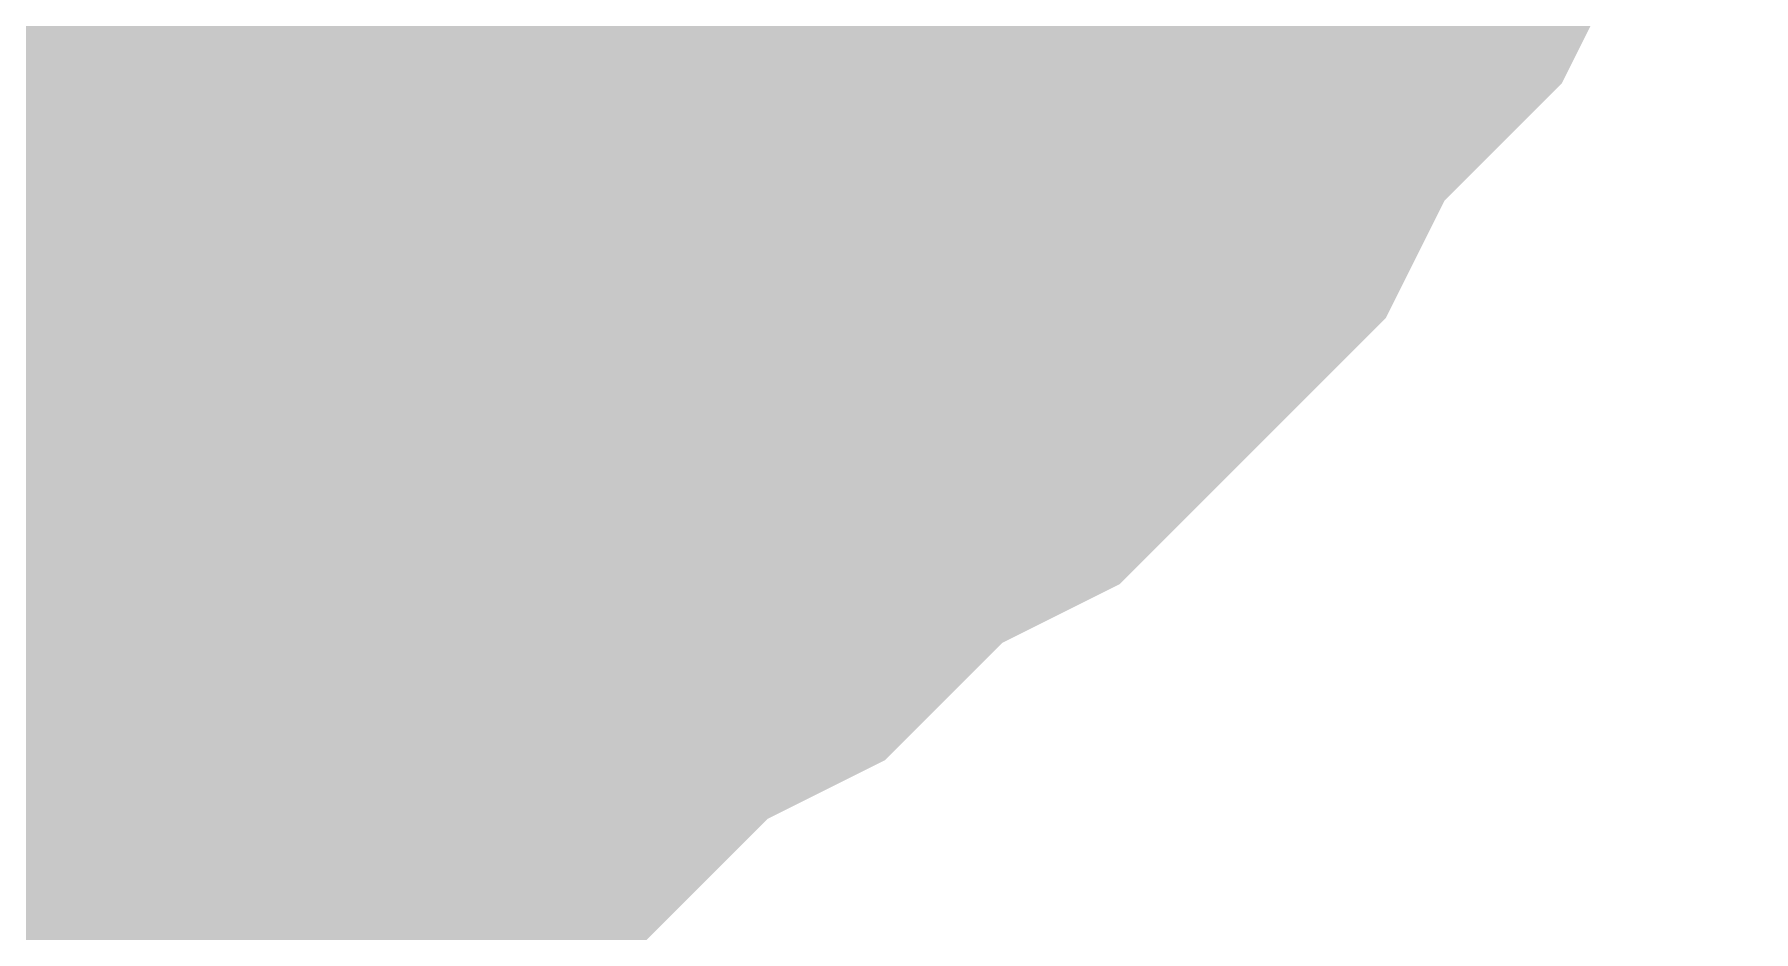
# Model space of a CAD drawing. Header units: inches. Extents: x 0 to 841, y 0 to 594.
# Drawn here: x 260.184 to 260.842, y 61.641 to 61.985 of the extents above; entities that cross this region are included whole.
import ezdxf

# ---------------------------------------------------------------- set-up
doc = ezdxf.new("R2010")
doc.units = ezdxf.units.IN
doc.layers.add('Sheet', color=255, linetype='Continuous')

msp = doc.modelspace()

# ---------------------------------------------------------------- linework, layer by layer
at = {"layer": 'Sheet'}
for points in [[(260.0165, 57.49546, 0.7493, 0.7493, 0), (260.0165, 62.4814, 0.7493, 0.7493, 0)], [(260.71269, 62.16697, 0.29972, 0.29972, 0), (260.69024, 62.12205, 0.29972, 0.29972, 0), (260.66778, 62.09959, 0.29972, 0.29972, 0), (260.64532, 62.05467, 0.29972, 0.29972, 0), (260.62286, 62.03221, 0.29972, 0.29972, 0), (260.60041, 62.00976, 0.29972, 0.29972, 0), (260.57795, 61.96484, 0.29972, 0.29972, 0), (260.55549, 61.94238, 0.29972, 0.29972, 0), (260.53303, 61.91992, 0.29972, 0.29972, 0), (260.51057, 61.89746, 0.29972, 0.29972, 0), (260.46566, 61.875, 0.29972, 0.29972, 0), (260.4432, 61.85254, 0.29972, 0.29972, 0), (260.42074, 61.83008, 0.29972, 0.29972, 0), (260.37583, 61.80762, 0.29972, 0.29972, 0), (260.35337, 61.78516, 0.29972, 0.29972, 0), (260.30845, 61.78516, 0.29972, 0.29972, 0), (260.286, 61.7627, 0.29972, 0.29972, 0), (260.24108, 61.7627, 0.29972, 0.29972, 0), (260.21862, 61.74025, 0.29972, 0.29972, 0), (260.17371, 61.74025, 0.29972, 0.29972, 0), (260.12879, 61.71779, 0.29972, 0.29972, 0), (260.10633, 61.71779, 0.29972, 0.29972, 0), (260.06142, 61.71779, 0.29972, 0.29972, 0), (260.0165, 61.71779, 0.29972, 0.29972, 0)], [(260.71269, 62.16697, 0.29972, 0.29972, 0), (260.69024, 62.12205, 0.29972, 0.29972, 0), (260.66778, 62.09959, 0.29972, 0.29972, 0), (260.64532, 62.05467, 0.29972, 0.29972, 0), (260.62286, 62.03221, 0.29972, 0.29972, 0), (260.60041, 62.00976, 0.29972, 0.29972, 0), (260.57795, 61.96484, 0.29972, 0.29972, 0), (260.55549, 61.94238, 0.29972, 0.29972, 0), (260.53303, 61.91992, 0.29972, 0.29972, 0), (260.51057, 61.89746, 0.29972, 0.29972, 0), (260.46566, 61.875, 0.29972, 0.29972, 0), (260.4432, 61.85254, 0.29972, 0.29972, 0), (260.42074, 61.83008, 0.29972, 0.29972, 0), (260.37583, 61.80762, 0.29972, 0.29972, 0), (260.35337, 61.78516, 0.29972, 0.29972, 0), (260.30845, 61.78516, 0.29972, 0.29972, 0), (260.286, 61.7627, 0.29972, 0.29972, 0), (260.24108, 61.7627, 0.29972, 0.29972, 0), (260.21862, 61.74025, 0.29972, 0.29972, 0), (260.17371, 61.74025, 0.29972, 0.29972, 0), (260.12879, 61.71779, 0.29972, 0.29972, 0), (260.10633, 61.71779, 0.29972, 0.29972, 0), (260.06142, 61.71779, 0.29972, 0.29972, 0), (260.0165, 61.71779, 0.29972, 0.29972, 0)], [(260.71269, 62.16697, 0.29972, 0.29972, 0), (260.69024, 62.12205, 0.29972, 0.29972, 0), (260.66778, 62.09959, 0.29972, 0.29972, 0), (260.64532, 62.05467, 0.29972, 0.29972, 0), (260.62286, 62.03221, 0.29972, 0.29972, 0), (260.60041, 62.00976, 0.29972, 0.29972, 0), (260.57795, 61.96484, 0.29972, 0.29972, 0), (260.55549, 61.94238, 0.29972, 0.29972, 0), (260.53303, 61.91992, 0.29972, 0.29972, 0), (260.51057, 61.89746, 0.29972, 0.29972, 0), (260.46566, 61.875, 0.29972, 0.29972, 0), (260.4432, 61.85254, 0.29972, 0.29972, 0), (260.42074, 61.83008, 0.29972, 0.29972, 0), (260.37583, 61.80762, 0.29972, 0.29972, 0), (260.35337, 61.78516, 0.29972, 0.29972, 0), (260.30845, 61.78516, 0.29972, 0.29972, 0), (260.286, 61.7627, 0.29972, 0.29972, 0), (260.24108, 61.7627, 0.29972, 0.29972, 0), (260.21862, 61.74025, 0.29972, 0.29972, 0), (260.17371, 61.74025, 0.29972, 0.29972, 0), (260.12879, 61.71779, 0.29972, 0.29972, 0), (260.10633, 61.71779, 0.29972, 0.29972, 0), (260.06142, 61.71779, 0.29972, 0.29972, 0), (260.0165, 61.71779, 0.29972, 0.29972, 0)], [(260.71269, 62.16697, 0.29972, 0.29972, 0), (260.69024, 62.12205, 0.29972, 0.29972, 0), (260.66778, 62.09959, 0.29972, 0.29972, 0), (260.64532, 62.05467, 0.29972, 0.29972, 0), (260.62286, 62.03221, 0.29972, 0.29972, 0), (260.60041, 62.00976, 0.29972, 0.29972, 0), (260.57795, 61.96484, 0.29972, 0.29972, 0), (260.55549, 61.94238, 0.29972, 0.29972, 0), (260.53303, 61.91992, 0.29972, 0.29972, 0), (260.51057, 61.89746, 0.29972, 0.29972, 0), (260.46566, 61.875, 0.29972, 0.29972, 0), (260.4432, 61.85254, 0.29972, 0.29972, 0), (260.42074, 61.83008, 0.29972, 0.29972, 0), (260.37583, 61.80762, 0.29972, 0.29972, 0), (260.35337, 61.78516, 0.29972, 0.29972, 0), (260.30845, 61.78516, 0.29972, 0.29972, 0), (260.286, 61.7627, 0.29972, 0.29972, 0), (260.24108, 61.7627, 0.29972, 0.29972, 0), (260.21862, 61.74025, 0.29972, 0.29972, 0), (260.17371, 61.74025, 0.29972, 0.29972, 0), (260.12879, 61.71779, 0.29972, 0.29972, 0), (260.10633, 61.71779, 0.29972, 0.29972, 0), (260.06142, 61.71779, 0.29972, 0.29972, 0), (260.0165, 61.71779, 0.29972, 0.29972, 0)], [(260.71269, 62.16697, 0.29972, 0.29972, 0), (260.69024, 62.12205, 0.29972, 0.29972, 0), (260.66778, 62.09959, 0.29972, 0.29972, 0), (260.64532, 62.05467, 0.29972, 0.29972, 0), (260.62286, 62.03221, 0.29972, 0.29972, 0), (260.60041, 62.00976, 0.29972, 0.29972, 0), (260.57795, 61.96484, 0.29972, 0.29972, 0), (260.55549, 61.94238, 0.29972, 0.29972, 0), (260.53303, 61.91992, 0.29972, 0.29972, 0), (260.51057, 61.89746, 0.29972, 0.29972, 0), (260.46566, 61.875, 0.29972, 0.29972, 0), (260.4432, 61.85254, 0.29972, 0.29972, 0), (260.42074, 61.83008, 0.29972, 0.29972, 0), (260.37583, 61.80762, 0.29972, 0.29972, 0), (260.35337, 61.78516, 0.29972, 0.29972, 0), (260.30845, 61.78516, 0.29972, 0.29972, 0), (260.286, 61.7627, 0.29972, 0.29972, 0), (260.24108, 61.7627, 0.29972, 0.29972, 0), (260.21862, 61.74025, 0.29972, 0.29972, 0), (260.17371, 61.74025, 0.29972, 0.29972, 0), (260.12879, 61.71779, 0.29972, 0.29972, 0), (260.10633, 61.71779, 0.29972, 0.29972, 0), (260.06142, 61.71779, 0.29972, 0.29972, 0), (260.0165, 61.71779, 0.29972, 0.29972, 0)], [(260.39829, 62.14451, 0.29972, 0.29972, 0), (260.37583, 62.12205, 0.29972, 0.29972, 0), (260.37583, 62.12205, 0.29972, 0.29972, 0), (260.35337, 62.09959, 0.29972, 0.29972, 0), (260.33091, 62.07713, 0.29972, 0.29972, 0), (260.30845, 62.07713, 0.29972, 0.29972, 0), (260.286, 62.05467, 0.29972, 0.29972, 0), (260.26354, 62.05467, 0.29972, 0.29972, 0), (260.24108, 62.03221, 0.29972, 0.29972, 0), (260.21862, 62.03221, 0.29972, 0.29972, 0), (260.19617, 62.00976, 0.29972, 0.29972, 0), (260.17371, 62.00976, 0.29972, 0.29972, 0), (260.15125, 62.00976, 0.29972, 0.29972, 0), (260.12879, 61.9873, 0.29972, 0.29972, 0), (260.10633, 61.9873, 0.29972, 0.29972, 0), (260.06142, 61.9873, 0.29972, 0.29972, 0), (260.03896, 61.9873, 0.29972, 0.29972, 0), (260.0165, 61.9873, 0.29972, 0.29972, 0)], [(260.39829, 62.14451, 0.29972, 0.29972, 0), (260.37583, 62.12205, 0.29972, 0.29972, 0), (260.37583, 62.12205, 0.29972, 0.29972, 0), (260.35337, 62.09959, 0.29972, 0.29972, 0), (260.33091, 62.07713, 0.29972, 0.29972, 0), (260.30845, 62.07713, 0.29972, 0.29972, 0), (260.286, 62.05467, 0.29972, 0.29972, 0), (260.26354, 62.05467, 0.29972, 0.29972, 0), (260.24108, 62.03221, 0.29972, 0.29972, 0), (260.21862, 62.03221, 0.29972, 0.29972, 0), (260.19617, 62.00976, 0.29972, 0.29972, 0), (260.17371, 62.00976, 0.29972, 0.29972, 0), (260.15125, 62.00976, 0.29972, 0.29972, 0), (260.12879, 61.9873, 0.29972, 0.29972, 0), (260.10633, 61.9873, 0.29972, 0.29972, 0), (260.06142, 61.9873, 0.29972, 0.29972, 0), (260.03896, 61.9873, 0.29972, 0.29972, 0), (260.0165, 61.9873, 0.29972, 0.29972, 0)], [(260.39829, 62.14451, 0.29972, 0.29972, 0), (260.37583, 62.12205, 0.29972, 0.29972, 0), (260.37583, 62.12205, 0.29972, 0.29972, 0), (260.35337, 62.09959, 0.29972, 0.29972, 0), (260.33091, 62.07713, 0.29972, 0.29972, 0), (260.30845, 62.07713, 0.29972, 0.29972, 0), (260.286, 62.05467, 0.29972, 0.29972, 0), (260.26354, 62.05467, 0.29972, 0.29972, 0), (260.24108, 62.03221, 0.29972, 0.29972, 0), (260.21862, 62.03221, 0.29972, 0.29972, 0), (260.19617, 62.00976, 0.29972, 0.29972, 0), (260.17371, 62.00976, 0.29972, 0.29972, 0), (260.15125, 62.00976, 0.29972, 0.29972, 0), (260.12879, 61.9873, 0.29972, 0.29972, 0), (260.10633, 61.9873, 0.29972, 0.29972, 0), (260.06142, 61.9873, 0.29972, 0.29972, 0), (260.03896, 61.9873, 0.29972, 0.29972, 0), (260.0165, 61.9873, 0.29972, 0.29972, 0)], [(260.64532, 62.05467, 0.09906, 0.09906, 0), (260.62286, 62.03221, 0.09906, 0.09906, 0), (260.60041, 62.00976, 0.09906, 0.09906, 0), (260.57795, 61.96484, 0.09906, 0.09906, 0), (260.55549, 61.94238, 0.09906, 0.09906, 0), (260.53303, 61.91992, 0.09906, 0.09906, 0), (260.51057, 61.89746, 0.09906, 0.09906, 0), (260.46566, 61.875, 0.09906, 0.09906, 0), (260.4432, 61.85254, 0.09906, 0.09906, 0), (260.42074, 61.83008, 0.09906, 0.09906, 0), (260.37583, 61.80762, 0.09906, 0.09906, 0), (260.35337, 61.78516, 0.09906, 0.09906, 0), (260.30845, 61.78516, 0.09906, 0.09906, 0), (260.286, 61.7627, 0.09906, 0.09906, 0), (260.24108, 61.7627, 0.09906, 0.09906, 0), (260.21862, 61.74025, 0.09906, 0.09906, 0), (260.17371, 61.74025, 0.09906, 0.09906, 0), (260.12879, 61.71779, 0.09906, 0.09906, 0)], [(260.64532, 62.05467, 0.09906, 0.09906, 0), (260.62286, 62.03221, 0.09906, 0.09906, 0), (260.60041, 62.00976, 0.09906, 0.09906, 0), (260.57795, 61.96484, 0.09906, 0.09906, 0), (260.55549, 61.94238, 0.09906, 0.09906, 0), (260.53303, 61.91992, 0.09906, 0.09906, 0), (260.51057, 61.89746, 0.09906, 0.09906, 0), (260.46566, 61.875, 0.09906, 0.09906, 0), (260.4432, 61.85254, 0.09906, 0.09906, 0), (260.42074, 61.83008, 0.09906, 0.09906, 0), (260.37583, 61.80762, 0.09906, 0.09906, 0), (260.35337, 61.78516, 0.09906, 0.09906, 0), (260.30845, 61.78516, 0.09906, 0.09906, 0), (260.286, 61.7627, 0.09906, 0.09906, 0), (260.24108, 61.7627, 0.09906, 0.09906, 0), (260.21862, 61.74025, 0.09906, 0.09906, 0), (260.17371, 61.74025, 0.09906, 0.09906, 0), (260.12879, 61.71779, 0.09906, 0.09906, 0)], [(260.64532, 62.05467, 0.09906, 0.09906, 0), (260.62286, 62.03221, 0.09906, 0.09906, 0), (260.60041, 62.00976, 0.09906, 0.09906, 0), (260.57795, 61.96484, 0.09906, 0.09906, 0), (260.55549, 61.94238, 0.09906, 0.09906, 0), (260.53303, 61.91992, 0.09906, 0.09906, 0), (260.51057, 61.89746, 0.09906, 0.09906, 0), (260.46566, 61.875, 0.09906, 0.09906, 0), (260.4432, 61.85254, 0.09906, 0.09906, 0), (260.42074, 61.83008, 0.09906, 0.09906, 0), (260.37583, 61.80762, 0.09906, 0.09906, 0), (260.35337, 61.78516, 0.09906, 0.09906, 0), (260.30845, 61.78516, 0.09906, 0.09906, 0), (260.286, 61.7627, 0.09906, 0.09906, 0), (260.24108, 61.7627, 0.09906, 0.09906, 0), (260.21862, 61.74025, 0.09906, 0.09906, 0), (260.17371, 61.74025, 0.09906, 0.09906, 0), (260.12879, 61.71779, 0.09906, 0.09906, 0)], [(260.64532, 62.05467, 0.09906, 0.09906, 0), (260.62286, 62.03221, 0.09906, 0.09906, 0), (260.60041, 62.00976, 0.09906, 0.09906, 0), (260.57795, 61.96484, 0.09906, 0.09906, 0), (260.55549, 61.94238, 0.09906, 0.09906, 0), (260.53303, 61.91992, 0.09906, 0.09906, 0), (260.51057, 61.89746, 0.09906, 0.09906, 0), (260.46566, 61.875, 0.09906, 0.09906, 0), (260.4432, 61.85254, 0.09906, 0.09906, 0), (260.42074, 61.83008, 0.09906, 0.09906, 0), (260.37583, 61.80762, 0.09906, 0.09906, 0), (260.35337, 61.78516, 0.09906, 0.09906, 0), (260.30845, 61.78516, 0.09906, 0.09906, 0), (260.286, 61.7627, 0.09906, 0.09906, 0), (260.24108, 61.7627, 0.09906, 0.09906, 0), (260.21862, 61.74025, 0.09906, 0.09906, 0), (260.17371, 61.74025, 0.09906, 0.09906, 0), (260.12879, 61.71779, 0.09906, 0.09906, 0)], [(260.64532, 62.05467, 0.09906, 0.09906, 0), (260.62286, 62.03221, 0.09906, 0.09906, 0), (260.60041, 62.00976, 0.09906, 0.09906, 0), (260.57795, 61.96484, 0.09906, 0.09906, 0), (260.55549, 61.94238, 0.09906, 0.09906, 0), (260.53303, 61.91992, 0.09906, 0.09906, 0), (260.51057, 61.89746, 0.09906, 0.09906, 0), (260.46566, 61.875, 0.09906, 0.09906, 0), (260.4432, 61.85254, 0.09906, 0.09906, 0), (260.42074, 61.83008, 0.09906, 0.09906, 0), (260.37583, 61.80762, 0.09906, 0.09906, 0), (260.35337, 61.78516, 0.09906, 0.09906, 0), (260.30845, 61.78516, 0.09906, 0.09906, 0), (260.286, 61.7627, 0.09906, 0.09906, 0), (260.24108, 61.7627, 0.09906, 0.09906, 0), (260.21862, 61.74025, 0.09906, 0.09906, 0), (260.17371, 61.74025, 0.09906, 0.09906, 0), (260.12879, 61.71779, 0.09906, 0.09906, 0)], [(260.26354, 62.05467, 0.09906, 0.09906, 0), (260.24108, 62.03221, 0.09906, 0.09906, 0), (260.21862, 62.03221, 0.09906, 0.09906, 0), (260.19617, 62.00976, 0.09906, 0.09906, 0), (260.17371, 62.00976, 0.09906, 0.09906, 0), (260.15125, 62.00976, 0.09906, 0.09906, 0), (260.12879, 61.9873, 0.09906, 0.09906, 0)], [(260.26354, 62.05467, 0.09906, 0.09906, 0), (260.24108, 62.03221, 0.09906, 0.09906, 0), (260.21862, 62.03221, 0.09906, 0.09906, 0), (260.19617, 62.00976, 0.09906, 0.09906, 0), (260.17371, 62.00976, 0.09906, 0.09906, 0), (260.15125, 62.00976, 0.09906, 0.09906, 0), (260.12879, 61.9873, 0.09906, 0.09906, 0)], [(260.26354, 62.05467, 0.09906, 0.09906, 0), (260.24108, 62.03221, 0.09906, 0.09906, 0), (260.21862, 62.03221, 0.09906, 0.09906, 0), (260.19617, 62.00976, 0.09906, 0.09906, 0), (260.17371, 62.00976, 0.09906, 0.09906, 0), (260.15125, 62.00976, 0.09906, 0.09906, 0), (260.12879, 61.9873, 0.09906, 0.09906, 0)]]:
    msp.add_lwpolyline(points, format="xyseb", dxfattribs=at)

doc.saveas('drawing.dxf')
